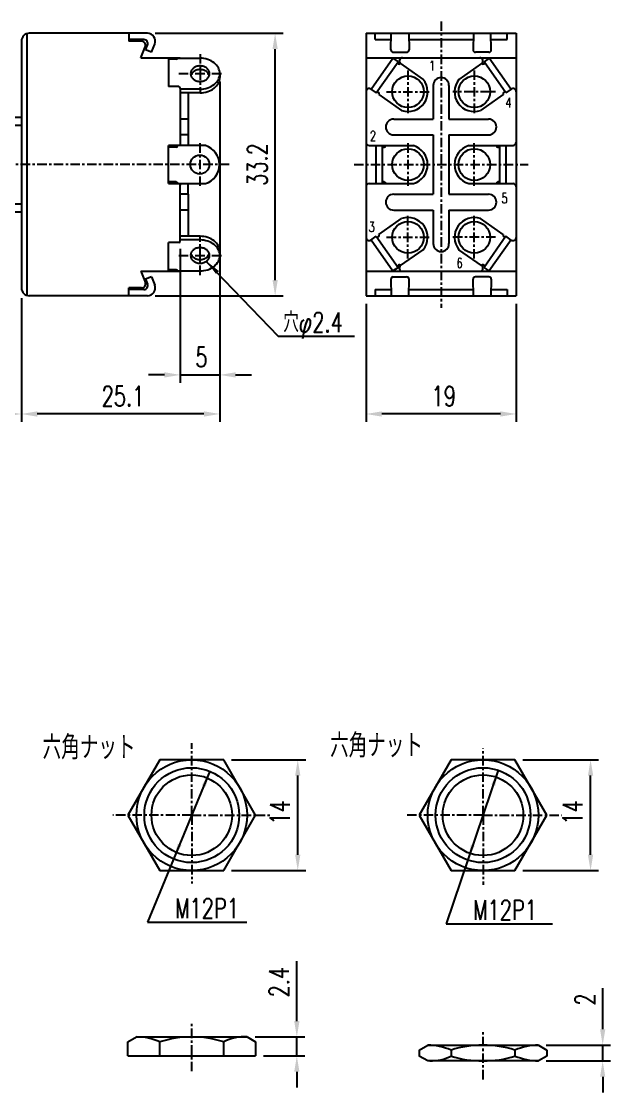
# Model space of a CAD drawing. Extents: x 10 to 170, y 35 to 182.
# Drawn here: x 95.5 to 170.1, y 34.7 to 170.2 of the extents above; entities that cross this region are included whole.
import ezdxf

# ---------------------------------------------------------------- set-up
doc = ezdxf.new("R2010")
doc.units = 0
doc.header["$LTSCALE"] = 0.2
doc.linetypes.add('CENTERX4', pattern=[10.5, 6, -1.5, 1.5, -1.5])
doc.layers.get('0').update_dxf_attribs({"linetype": 'CONTINUOUS'})
doc.layers.get('DEFPOINTS').update_dxf_attribs({"linetype": 'CONTINUOUS'})
for name, color, linetype in [('CENTER', 2, 'CENTERX4'), ('DIM', 4, 'CONTINUOUS'), ('GAIKEI', 7, 'CONTINUOUS')]:
    doc.layers.add(name, color=color, linetype=linetype)
doc.styles.get("Standard").update_dxf_attribs({"font": 'txt.shx', "width": 0.72, "bigfont": 'extfont.shx'})
doc.dimstyles.get("Standard").update_dxf_attribs({"dimscale": 2, "dimtxt": 1.25, "dimasz": 1, "dimexe": 0.5, "dimexo": 0.5, "dimgap": 0.5, "dimtad": 3, "dimcen": 0.09, "dimclrd": 256, "dimclre": 256, "dimazin": 3, "dimtfac": 0.8, "dimtmove": 0, "dimatfit": 3})

# ---------------------------------------------------------------- blocks, each defined once
blk = doc.blocks.new('*D4')
at = {"linetype": 'BYBLOCK'}
for p, q in [((130.366312, 43.741152), (130.366312, 51.341152)), ((125.072744, 41.741152), (131.366312, 41.741152)), ((130.366312, 39.341152), (130.366312, 41.741152)), ((126.155646, 39.341152), (131.366312, 39.341152)), ((130.366312, 37.341152), (130.366312, 35.341152))]:
    blk.add_line(p, q, dxfattribs=at)
for points in [[(130.032979, 43.741152), (130.699645, 43.741152), (130.366312, 41.741152)], [(130.032979, 37.341152), (130.699645, 37.341152), (130.366312, 39.341152)]]:
    blk.add_solid(points, dxfattribs=at)
at = {"layer": 'DEFPOINTS', "color": 0, "linetype": 'BYBLOCK'}
for p in [(124.072744, 41.741152), (130.366312, 41.741152), (125.155646, 39.341152)]:
    blk.add_point(p, dxfattribs=at)
at = {"color": 0, "linetype": 'BYBLOCK', "width": 0.72}
blk.add_text('2.4', height=2.5, rotation=90, dxfattribs=at).set_placement((129.366312, 46.741152))
blk = doc.blocks.new('*D7')
at = {"linetype": 'BYBLOCK'}
for p, q in [((122.114203, 76.785994), (131.484235, 76.785994)), ((130.484235, 64.785994), (130.484235, 74.785994)), ((122.114203, 62.785994), (131.484235, 62.785994))]:
    blk.add_line(p, q, dxfattribs=at)
for points in [[(130.150901, 74.785994), (130.817568, 74.785994), (130.484235, 76.785994)], [(130.150901, 64.785994), (130.817568, 64.785994), (130.484235, 62.785994)]]:
    blk.add_solid(points, dxfattribs=at)
at = {"layer": 'DEFPOINTS', "color": 0, "linetype": 'BYBLOCK'}
for p in [(121.114203, 76.785994), (130.484235, 76.785994), (121.114203, 62.785994)]:
    blk.add_point(p, dxfattribs=at)
at = {"color": 0, "linetype": 'BYBLOCK', "width": 0.72}
blk.add_text('14', height=2.5, rotation=90, dxfattribs=at).set_placement((129.484235, 68.585994))
blk = doc.blocks.new('*D8')
at = {"linetype": 'BYBLOCK'}
for p, q in [((158.964203, 76.785994), (168.528858, 76.785994)), ((167.528858, 64.785994), (167.528858, 74.785994)), ((158.964203, 62.785994), (168.528858, 62.785994))]:
    blk.add_line(p, q, dxfattribs=at)
for points in [[(167.195525, 74.785994), (167.862191, 74.785994), (167.528858, 76.785994)], [(167.195525, 64.785994), (167.862191, 64.785994), (167.528858, 62.785994)]]:
    blk.add_solid(points, dxfattribs=at)
at = {"layer": 'DEFPOINTS', "color": 0, "linetype": 'BYBLOCK'}
for p in [(157.964203, 76.785994), (167.528858, 76.785994), (157.964203, 62.785994)]:
    blk.add_point(p, dxfattribs=at)
at = {"color": 0, "linetype": 'BYBLOCK', "width": 0.72}
blk.add_text('14', height=2.5, rotation=90, dxfattribs=at).set_placement((166.528858, 68.585994))
blk = doc.blocks.new('*D10')
at = {"linetype": 'BYBLOCK'}
for p, q in [((83.517617, 145.360987), (83.517617, 119.518594)), ((95.517617, 135.160987), (95.517617, 119.518594)), ((93.517617, 120.518594), (85.517617, 120.518594))]:
    blk.add_line(p, q, dxfattribs=at)
for points in [[(85.517617, 120.851928), (85.517617, 120.185261), (83.517617, 120.518594)], [(93.517617, 120.851928), (93.517617, 120.185261), (95.517617, 120.518594)]]:
    blk.add_solid(points, dxfattribs=at)
at = {"layer": 'DEFPOINTS', "color": 0, "linetype": 'BYBLOCK'}
for p in [(83.517617, 146.360987), (95.517617, 136.160987), (83.517617, 120.518594)]:
    blk.add_point(p, dxfattribs=at)
at = {"color": 0, "linetype": 'BYBLOCK', "width": 0.72}
blk.add_text('12', height=2.5, dxfattribs=at).set_placement((88.317617, 121.518594))
blk = doc.blocks.new('*D12')
at = {"linetype": 'BYBLOCK'}
for p, q in [((112.451452, 168.660987), (128.617617, 168.660987)), ((127.617617, 137.460987), (127.617617, 166.660987)), ((112.451452, 135.460987), (128.617617, 135.460987))]:
    blk.add_line(p, q, dxfattribs=at)
for points in [[(127.284283, 166.660987), (127.95095, 166.660987), (127.617617, 168.660987)], [(127.284283, 137.460987), (127.95095, 137.460987), (127.617617, 135.460987)]]:
    blk.add_solid(points, dxfattribs=at)
at = {"layer": 'DEFPOINTS', "color": 0, "linetype": 'BYBLOCK'}
for p in [(111.451452, 168.660987), (127.617617, 168.660987), (111.451452, 135.460987)]:
    blk.add_point(p, dxfattribs=at)
at = {"color": 0, "linetype": 'BYBLOCK', "width": 0.72}
blk.add_text('33.2', height=2.5, rotation=90, dxfattribs=at).set_placement((126.617617, 149.360987))
blk = doc.blocks.new('*D13')
at = {"linetype": 'BYBLOCK'}
for p, q in [((139.117617, 134.460987), (139.117617, 119.518594)), ((158.117617, 134.460987), (158.117617, 119.518594)), ((156.117617, 120.518594), (141.117617, 120.518594))]:
    blk.add_line(p, q, dxfattribs=at)
for points in [[(141.117617, 120.851928), (141.117617, 120.185261), (139.117617, 120.518594)], [(156.117617, 120.851928), (156.117617, 120.185261), (158.117617, 120.518594)]]:
    blk.add_solid(points, dxfattribs=at)
at = {"layer": 'DEFPOINTS', "color": 0, "linetype": 'BYBLOCK'}
for p in [(139.117617, 135.460987), (158.117617, 135.460987), (139.117617, 120.518594)]:
    blk.add_point(p, dxfattribs=at)
at = {"color": 0, "linetype": 'BYBLOCK', "width": 0.72}
blk.add_text('19', height=2.5, dxfattribs=at).set_placement((147.417617, 121.518594))
blk = doc.blocks.new('*D14')
at = {"linetype": 'BYBLOCK'}
for p, q in [((120.617617, 162.555292), (120.617617, 124.460987)), ((115.617617, 141.403066), (115.617617, 124.460987)), ((113.617617, 125.460987), (111.617617, 125.460987)), ((115.617617, 125.460987), (120.617617, 125.460987)), ((122.617617, 125.460987), (124.617617, 125.460987))]:
    blk.add_line(p, q, dxfattribs=at)
for points in [[(113.617617, 125.79432), (113.617617, 125.127654), (115.617617, 125.460987)], [(122.617617, 125.79432), (122.617617, 125.127654), (120.617617, 125.460987)]]:
    blk.add_solid(points, dxfattribs=at)
at = {"layer": 'DEFPOINTS', "color": 0, "linetype": 'BYBLOCK'}
for p in [(120.617617, 163.555292), (115.617617, 142.403066), (120.617617, 125.460987)]:
    blk.add_point(p, dxfattribs=at)
at = {"color": 0, "linetype": 'BYBLOCK', "width": 0.72}
blk.add_text('5', height=2.5, dxfattribs=at).set_placement((117.517617, 126.460987))
blk = doc.blocks.new('*D15')
at = {"linetype": 'BYBLOCK'}
for p, q in [((120.617617, 139.566681), (120.617617, 119.518594)), ((95.517617, 135.160987), (95.517617, 119.518594)), ((118.617617, 120.518594), (97.517617, 120.518594))]:
    blk.add_line(p, q, dxfattribs=at)
for points in [[(97.517617, 120.851928), (97.517617, 120.185261), (95.517617, 120.518594)], [(118.617617, 120.851928), (118.617617, 120.185261), (120.617617, 120.518594)]]:
    blk.add_solid(points, dxfattribs=at)
at = {"layer": 'DEFPOINTS', "color": 0, "linetype": 'BYBLOCK'}
for p in [(120.617617, 140.566681), (95.517617, 136.160987), (95.517617, 120.518594)]:
    blk.add_point(p, dxfattribs=at)
at = {"color": 0, "linetype": 'BYBLOCK', "width": 0.72}
blk.add_text('25.1', height=2.5, dxfattribs=at).set_placement((105.667617, 121.518594))
blk = doc.blocks.new('*D20')
at = {"linetype": 'BYBLOCK'}
for p, q in [((169.063451, 42.707387), (169.063451, 47.907387)), ((161.922744, 40.707387), (170.063451, 40.707387)), ((169.063451, 38.707387), (169.063451, 40.707387)), ((161.922744, 38.707387), (170.063451, 38.707387)), ((169.063451, 36.707387), (169.063451, 34.707387))]:
    blk.add_line(p, q, dxfattribs=at)
for points in [[(168.730117, 42.707387), (169.396784, 42.707387), (169.063451, 40.707387)], [(168.730117, 36.707387), (169.396784, 36.707387), (169.063451, 38.707387)]]:
    blk.add_solid(points, dxfattribs=at)
at = {"layer": 'DEFPOINTS', "color": 0, "linetype": 'BYBLOCK'}
for p in [(160.922744, 40.707387, 0.001526), (169.063451, 40.707387), (160.922744, 38.707387, 0.001526)]:
    blk.add_point(p, dxfattribs=at)
at = {"color": 0, "linetype": 'BYBLOCK', "width": 0.72}
blk.add_text('2', height=2.5, rotation=90, dxfattribs=at).set_placement((168.063451, 45.707387))

msp = doc.modelspace()

# ---------------------------------------------------------------- linework, layer by layer
at = {"layer": 'CENTER'}
for p, q in [((148.617617, 170.160987, 0.001526), (148.617617, 133.960987, 0.001526)), ((118.117617, 166.038275, 0.001526), (118.117617, 161.07231, 0.001526)), ((144.417617, 163.960987, 0.001526), (144.417617, 158.560987, 0.001526)), ((152.817617, 163.960987, 0.001526), (152.817617, 158.560987, 0.001526)), ((115.417617, 163.555292, 0.001526), (120.817617, 163.555292, 0.001526)), ((141.717617, 161.260987, 0.001526), (147.117617, 161.260987, 0.001526)), ((154.817617, 161.260987, 0.001526), (150.117617, 161.260987, 0.001526)), ((155.517617, 161.260987, 0.001526), (154.817617, 161.260987, 0.001526)), ((118.092294, 154.760987, 0.001526), (118.092294, 149.360987, 0.001526)), ((144.417617, 154.760987, 0.001526), (144.417617, 149.360987, 0.001526)), ((152.817617, 149.360987, 0.001526), (152.817617, 154.760987, 0.001526)), ((121.820165, 152.060987, 0.001526), (66.017617, 152.060987, 0.001526)), ((137.617617, 152.060987, 0.001526), (159.617617, 152.060987, 0.001526)), ((144.417617, 140.160987, 0.001526), (144.417617, 145.560987, 0.001526)), ((152.817617, 140.160987, 0.001526), (152.817617, 145.560987, 0.001526)), ((118.117617, 138.083699, 0.001526), (118.117617, 143.049663, 0.001526)), ((141.717617, 142.860987, 0.001526), (147.117617, 142.860987, 0.001526)), ((155.517617, 142.860987, 0.001526), (150.117617, 142.860987, 0.001526)), ((115.417617, 140.566681, 0.001526), (120.817617, 140.566681, 0.001526)), ((117.072751, 69.785994, 0.001526), (117.072751, 78.874125, 0.001526)), ((153.922751, 69.785994, 0.001526), (153.922751, 78.237163, 0.001526)), ((117.072751, 69.785994, 0.001526), (107.066098, 69.785994, 0.001526)), ((117.072751, 69.785994, 0.001526), (125.155654, 69.785994, 0.001526)), ((117.072751, 69.785994, 0.001526), (117.072751, 61.132094, 0.001526)), ((125.155654, 69.785994, 0.001526), (127.059656, 69.785994, 0.001526)), ((153.922751, 69.785994, 0.001526), (144.296656, 69.785994, 0.001526)), ((153.922751, 69.785994, 0.001526), (153.922751, 60.984161, 0.001526)), ((153.922751, 69.785994, 0.001526), (163.839909, 69.785994, 0.001526)), ((117.072751, 37.396709, 0.001526), (117.072751, 43.685594, 0.001526)), ((153.922751, 36.362945, 0.001526), (153.922751, 42.65183, 0.001526))]:
    msp.add_line(p, q, dxfattribs=at)
at = {"layer": 'DIM'}
for p, q in [((119.365694, 75.330578, 0.001526), (111.47848, 56.258448, 0.001526)), ((155.855321, 75.466238, 0.001526), (149.247719, 56.045062, 0.001526)), ((111.47848, 56.258448, 0.001526), (124.041424, 56.258448, 0.001526)), ((149.247719, 56.045062, 0.001526), (162.721996, 56.045062, 0.001526))]:
    msp.add_line(p, q, dxfattribs=at)
at = {"layer": 'DIM', "flags": 128}
msp.add_lwpolyline([(118.881202, 139.808021), (128.0172, 130.362273), (137.682102, 130.362273)], dxfattribs=at)
at = {"layer": 'DIM'}
for points in [[(120.511875, 138.591641, 0.001526), (120.133351, 138.22553, 0.001526), (118.932167, 139.846173, 0.001526)], [(118.844699, 73.38176, 0.001526), (118.35806, 73.583008, 0.001526), (119.365694, 75.330578, 0.001526)], [(155.460404, 73.488014, 0.001526), (154.961858, 73.657633, 0.001526), (155.855321, 75.466238, 0.001526)], [(115.300802, 66.190229, 0.001526), (115.787441, 65.988981, 0.001526), (114.779807, 64.241411, 0.001526)], [(152.385098, 66.083974, 0.001526), (152.883643, 65.914356, 0.001526), (151.99018, 64.10575, 0.001526)]]:
    msp.add_solid(points, dxfattribs=at)
at = {"layer": 'GAIKEI', "linetype": 'CONTINUOUS'}
for p, q in [((96.217617, 168.614926, 0.001526), (96.217617, 135.507048, 0.001526)), ((111.451452, 168.660987, 0.001526), (96.517617, 168.660987, 0.001526)), ((109.117617, 168.660987, 0.001526), (109.117617, 167.660987, 0.001526)), ((139.117617, 168.660987, 0.001526), (158.117617, 168.660987, 0.001526)), ((139.117617, 168.660987, 0.001526), (139.117617, 135.460987, 0.001526)), ((140.267617, 167.860987, 0.001526), (140.267617, 168.660987, 0.001526)), ((142.273997, 166.567235, 0.001526), (142.317617, 168.660987, 0.001526)), ((144.517617, 168.660987, 0.001526), (144.561236, 166.567235, 0.001526)), ((152.717617, 168.660987, 0.001526), (152.673997, 166.567235, 0.001526)), ((154.961236, 166.567235, 0.001526), (154.917617, 168.660987, 0.001526)), ((156.967617, 167.860987, 0.001526), (156.967617, 168.660987, 0.001526)), ((158.117617, 168.660987, 0.001526), (158.117617, 135.460987, 0.001526)), ((95.517617, 167.660987, 0.001526), (95.517617, 136.160987, 0.001526)), ((111.009549, 167.860987, 0.001526), (109.117617, 167.860987, 0.001526)), ((110.717617, 167.660987, 0.001526), (109.117617, 167.660987, 0.001526)), ((110.617617, 165.560987, 0.001526), (111.198379, 167.023626, 0.001526)), ((111.227977, 166.556217, 0.001526), (111.474256, 167.176468, 0.001526)), ((111.971508, 166.260987, 0.001526), (112.380867, 167.291949, 0.001526)), ((140.267617, 167.860987, 0.001526), (142.30095, 167.860987, 0.001526)), ((144.534283, 167.860987, 0.001526), (152.70095, 167.860987, 0.001526)), ((154.934283, 167.860987, 0.001526), (156.967617, 167.860987, 0.001526)), ((110.617617, 165.560987, 0.001526), (114.117617, 165.560987, 0.001526)), ((111.971508, 166.260987, 0.001526), (111.227977, 166.556217, 0.001526)), ((114.117617, 165.560987, 0.001526), (115.617617, 165.560987, 0.001526)), ((114.117617, 165.560987, 0.001526), (114.117617, 161.918907, 0.001526)), ((115.117617, 165.381229, 0.001526), (114.117617, 165.381229, 0.001526)), ((115.317617, 165.510987, 0.001526), (115.617617, 165.510987, 0.001526)), ((115.617617, 165.560987, 0.001526), (115.617617, 165.510987, 0.001526)), ((115.617617, 165.510987, 0.001526), (117.117617, 165.510987, 0.001526)), ((117.117617, 165.510987, 0.001526), (118.117617, 165.510987, 0.001526)), ((139.117617, 165.560987, 0.001526), (158.117617, 165.560987, 0.001526)), ((139.764425, 161.589328, 0.001526), (142.517592, 165.521257, 0.001526)), ((142.517592, 165.521257, 0.001526), (143.172914, 165.062396, 0.001526)), ((142.573932, 166.260987, 0.001526), (144.261302, 166.260987, 0.001526)), ((154.661302, 166.260987, 0.001526), (152.973932, 166.260987, 0.001526)), ((154.717641, 165.521257, 0.001526), (154.06232, 165.062396, 0.001526)), ((157.487551, 161.565416, 0.001526), (154.717641, 165.521257, 0.001526)), ((140.419747, 161.130466, 0.001526), (143.172914, 165.062396, 0.001526)), ((143.222029, 164.783851, 0.001526), (143.058198, 164.898566, 0.001526)), ((143.50006, 164.833326, 0.001526), (146.367607, 162.825448, 0.001526)), ((153.735173, 164.833326, 0.001526), (150.867627, 162.825448, 0.001526)), ((154.013205, 164.783851, 0.001526), (154.177035, 164.898566, 0.001526)), ((156.815487, 161.130466, 0.001526), (154.06232, 165.062396, 0.001526)), ((120.617617, 163.555292, 0.001526), (120.617617, 163.086161, 0.001526)), ((115.417617, 161.918907, 0.001526), (114.117617, 161.918907, 0.001526)), ((115.617617, 161.718907, 0.001526), (115.617617, 154.460987, 0.001526)), ((118.117617, 161.589328, 0.001526), (115.617617, 161.589328, 0.001526)), ((139.747047, 161.601496, 0.001526), (140.419747, 161.130466, 0.001526)), ((140.698292, 161.179582, 0.001526), (140.534462, 161.294297, 0.001526)), ((147.617617, 162.060987, 0.001526), (147.617617, 157.810987, 0.001526)), ((149.617617, 162.060987, 0.001526), (149.617617, 157.810987, 0.001526)), ((156.536941, 161.179582, 0.001526), (156.700771, 161.294297, 0.001526)), ((157.488186, 161.601496, 0.001526), (156.815487, 161.130466, 0.001526)), ((118.117617, 161.130466, 0.001526), (115.617617, 161.130466, 0.001526)), ((116.617617, 161.130466, 0.001526), (116.617617, 154.460987, 0.001526)), ((140.747407, 160.901036, 0.001526), (143.61444, 158.893518, 0.001526)), ((156.487826, 160.901036, 0.001526), (153.620794, 158.893518, 0.001526)), ((93.517617, 158.060987, 0.001526), (95.517617, 158.060987, 0.001526)), ((116.617617, 157.810987, 0.001526), (115.617617, 157.810987, 0.001526)), ((142.617617, 157.810987, 0.001526), (147.617617, 157.810987, 0.001526)), ((149.617617, 157.810987, 0.001526), (154.617617, 157.810987, 0.001526)), ((93.517617, 157.060987, 0.001526), (95.517617, 157.060987, 0.001526)), ((116.617617, 155.810987, 0.001526), (115.617617, 155.810987, 0.001526)), ((142.617617, 155.810987, 0.001526), (147.617617, 155.810987, 0.001526)), ((147.617617, 155.810987, 0.001526), (147.617617, 148.310987, 0.001526)), ((149.617617, 155.810987, 0.001526), (149.617617, 148.310987, 0.001526)), ((149.617617, 155.810987, 0.001526), (154.617617, 155.810987, 0.001526)), ((114.917617, 154.460987, 0.001526), (114.117617, 154.460987, 0.001526)), ((114.117617, 154.260987, 0.001526), (114.117617, 154.460987, 0.001526)), ((114.917617, 154.260987, 0.001526), (114.917617, 154.460987, 0.001526)), ((118.792293, 154.460987, 0.001526), (114.917617, 154.460987, 0.001526)), ((139.517617, 154.460987, 0.001526), (145.117617, 154.460987, 0.001526)), ((140.417616, 149.660987, 0.001526), (140.417616, 154.460987, 0.001526)), ((141.217617, 149.660987, 0.001526), (141.217617, 154.460987, 0.001526)), ((152.117617, 154.460987, 0.001526), (157.717617, 154.460987, 0.001526)), ((156.017617, 154.460987, 0.001526), (156.017617, 149.660987, 0.001526)), ((156.817617, 154.460987, 0.001526), (156.817617, 149.660987, 0.001526)), ((114.117616, 149.860987, 0.001526), (114.117617, 154.260987, 0.001526)), ((114.917617, 154.260987, 0.001526), (114.117617, 154.260987, 0.001526)), ((115.092293, 154.260987, 0.001526), (114.917617, 154.260987, 0.001526)), ((141.217615, 154.260987, 0.001526), (141.417615, 154.260987, 0.001526)), ((155.817618, 154.260987, 0.001526), (156.017618, 154.260987, 0.001526)), ((114.917616, 149.860987, 0.001526), (114.117616, 149.860987, 0.001526)), ((114.117616, 149.660987, 0.001526), (114.117616, 149.860987, 0.001526)), ((114.117616, 149.660987, 0.001526), (114.917616, 149.660987, 0.001526)), ((114.917616, 149.789563, 0.001526), (114.917616, 149.860987, 0.001526)), ((115.092293, 149.860987, 0.001526), (114.917616, 149.860987, 0.001526)), ((114.917616, 149.660987, 0.001526), (114.917616, 149.789563, 0.001526)), ((114.917616, 149.660987, 0.001526), (115.589745, 149.660987, 0.001526)), ((115.589745, 149.660987, 0.001526), (118.792294, 149.660987, 0.001526)), ((115.617617, 149.660987, 0.001526), (115.617617, 149.460987, 0.001526)), ((115.617617, 142.403066, 0.001526), (115.617617, 149.660987, 0.001526)), ((116.617617, 148.310987, 0.001526), (116.617617, 149.660987, 0.001526)), ((139.517617, 149.660987, 0.001526), (145.117617, 149.660987, 0.001526)), ((141.417616, 149.860987, 0.001526), (141.217616, 149.860987, 0.001526)), ((152.117617, 149.660987, 0.001526), (157.717617, 149.660987, 0.001526)), ((156.017617, 149.860987, 0.001526), (155.817618, 149.860987, 0.001526)), ((116.617617, 148.310987, 0.001526), (115.617617, 148.310987, 0.001526)), ((116.617617, 148.310987, 0.001526), (116.617617, 142.991507, 0.001526)), ((142.617617, 148.310987, 0.001526), (147.617617, 148.310987, 0.001526)), ((149.617617, 148.310987, 0.001526), (154.617617, 148.310987, 0.001526)), ((95.517617, 147.060987, 0.001526), (93.517617, 147.060987, 0.001526)), ((116.617617, 146.310987, 0.001526), (115.617617, 146.310987, 0.001526)), ((142.617617, 146.310987, 0.001526), (147.617617, 146.310987, 0.001526)), ((147.617617, 146.310987, 0.001526), (147.617617, 142.060987, 0.001526)), ((149.617617, 146.310987, 0.001526), (154.617617, 146.310987, 0.001526)), ((149.617617, 146.310987, 0.001526), (149.617617, 142.060987, 0.001526)), ((95.517617, 146.060987, 0.001526), (93.517617, 146.060987, 0.001526)), ((140.747407, 143.220938, 0.001526), (143.61444, 145.228455, 0.001526)), ((156.487826, 143.220938, 0.001526), (153.620794, 145.228455, 0.001526)), ((116.617617, 142.991507, 0.001526), (115.617617, 142.991507, 0.001526)), ((118.117617, 142.532646, 0.001526), (115.617617, 142.532646, 0.001526)), ((118.117617, 142.991507, 0.001526), (116.617617, 142.991507, 0.001526)), ((139.747047, 142.520478, 0.001526), (140.419747, 142.991507, 0.001526)), ((139.764425, 142.532646, 0.001526), (142.517592, 138.600716, 0.001526)), ((140.419747, 142.991507, 0.001526), (143.172914, 139.059577, 0.001526)), ((140.698292, 142.942392, 0.001526), (140.534462, 142.827677, 0.001526)), ((156.815487, 142.991507, 0.001526), (154.06232, 139.059577, 0.001526)), ((157.487551, 142.556557, 0.001526), (154.717641, 138.600716, 0.001526)), ((156.536941, 142.942392, 0.001526), (156.700771, 142.827677, 0.001526)), ((157.488186, 142.520478, 0.001526), (156.815487, 142.991507, 0.001526)), ((114.117617, 138.560987, 0.001526), (114.117617, 142.203066, 0.001526)), ((115.417617, 142.203066, 0.001526), (114.117617, 142.203066, 0.001526)), ((120.617617, 140.566681, 0.001526), (120.617617, 141.035813, 0.001526)), ((143.50006, 139.288648, 0.001526), (146.367607, 141.296525, 0.001526)), ((153.735173, 139.288648, 0.001526), (150.867627, 141.296525, 0.001526)), ((110.617617, 138.560987, 0.001526), (114.117617, 138.560987, 0.001526)), ((110.617617, 138.560987, 0.001526), (111.198379, 137.098347, 0.001526)), ((115.117617, 138.740744, 0.001526), (114.117617, 138.740744, 0.001526)), ((114.117617, 138.560987, 0.001526), (115.617617, 138.560987, 0.001526)), ((115.317617, 138.610987, 0.001526), (115.617617, 138.610987, 0.001526)), ((115.617617, 138.610987, 0.001526), (117.117617, 138.610987, 0.001526)), ((115.617617, 138.560987, 0.001526), (115.617617, 138.610987, 0.001526)), ((117.117617, 138.610987, 0.001526), (118.117617, 138.610987, 0.001526)), ((139.117617, 138.560987, 0.001526), (158.117617, 138.560987, 0.001526)), ((142.517592, 138.600716, 0.001526), (143.172914, 139.059577, 0.001526)), ((143.222029, 139.338123, 0.001526), (143.058198, 139.223408, 0.001526)), ((154.013205, 139.338123, 0.001526), (154.177035, 139.223408, 0.001526)), ((154.717641, 138.600716, 0.001526), (154.06232, 139.059577, 0.001526)), ((111.971508, 137.860987, 0.001526), (111.227977, 137.565757, 0.001526)), ((111.227977, 137.565757, 0.001526), (111.474256, 136.945505, 0.001526)), ((111.971508, 137.860987, 0.001526), (112.380867, 136.830024, 0.001526)), ((142.273997, 137.554738, 0.001526), (142.317617, 135.460987, 0.001526)), ((142.573932, 137.860987, 0.001526), (144.261302, 137.860987, 0.001526)), ((144.517617, 135.460987, 0.001526), (144.561236, 137.554738, 0.001526)), ((152.717617, 135.460987, 0.001526), (152.673997, 137.554738, 0.001526)), ((154.661302, 137.860987, 0.001526), (152.973932, 137.860987, 0.001526)), ((154.961236, 137.554738, 0.001526), (154.917617, 135.460987, 0.001526)), ((111.451452, 135.460987, 0.001526), (96.517617, 135.460987, 0.001526)), ((109.117617, 135.460987, 0.001526), (109.117617, 136.460987, 0.001526)), ((110.717617, 136.460987, 0.001526), (109.117617, 136.460987, 0.001526)), ((111.009549, 136.260987, 0.001526), (109.117617, 136.260987, 0.001526)), ((139.117617, 135.460987, 0.001526), (158.117617, 135.460987, 0.001526)), ((140.267617, 136.260987, 0.001526), (140.267617, 135.460987, 0.001526)), ((140.267617, 136.260987, 0.001526), (142.30095, 136.260987, 0.001526)), ((144.534283, 136.260987, 0.001526), (152.70095, 136.260987, 0.001526)), ((154.934283, 136.260987, 0.001526), (156.967617, 136.260987, 0.001526)), ((156.967617, 136.260987, 0.001526), (156.967617, 135.460987, 0.001526)), ((113.031299, 76.785994, 0.001526), (108.989847, 69.785994, 0.001526)), ((121.114203, 76.785994, 0.001526), (113.031299, 76.785994, 0.001526)), ((125.155654, 69.785994, 0.001526), (121.114203, 76.785994, 0.001526)), ((149.881299, 76.785994, 0.001526), (145.839847, 69.785994, 0.001526)), ((157.964203, 76.785994, 0.001526), (149.881299, 76.785994, 0.001526)), ((162.005654, 69.785994, 0.001526), (157.964203, 76.785994, 0.001526)), ((108.989847, 69.785994, 0.001526), (113.031299, 62.785994, 0.001526)), ((121.114203, 62.785994, 0.001526), (125.155654, 69.785994, 0.001526)), ((145.839847, 69.785994, 0.001526), (149.881299, 62.785994, 0.001526)), ((157.964203, 62.785994, 0.001526), (162.005654, 69.785994, 0.001526)), ((113.031299, 62.785994, 0.001526), (121.114203, 62.785994, 0.001526)), ((149.881299, 62.785994, 0.001526), (157.964203, 62.785994, 0.001526)), ((108.989855, 41.115938, 0.001526), (110.072758, 41.741152, 0.001526)), ((108.989855, 39.341152, 0.001526), (108.989855, 41.115938, 0.001526)), ((110.072758, 41.741152, 0.001526), (124.072744, 41.741152, 0.001526)), ((113.031303, 39.341152, 0.001526), (113.031303, 41.115938, 0.001526)), ((121.114199, 39.341152, 0.001526), (121.114199, 41.115938, 0.001526)), ((124.072744, 41.741152, 0.001526), (125.155646, 41.115938, 0.001526)), ((125.155646, 41.115938, 0.001526), (125.155646, 39.341152, 0.001526)), ((145.839855, 40.082173, 0.001526), (146.922758, 40.707387, 0.001526)), ((146.922758, 40.707387, 0.001526), (160.922744, 40.707387, 0.001526)), ((160.922744, 40.707387, 0.001526), (162.005646, 40.082173, 0.001526)), ((108.989855, 39.341152, 0.001526), (113.031303, 39.341152, 0.001526)), ((113.031303, 39.341152, 0.001526), (121.114199, 39.341152, 0.001526)), ((121.114199, 39.341152, 0.001526), (125.155646, 39.341152, 0.001526)), ((145.839855, 40.082173, 0.001526), (145.839855, 39.332602, 0.001526)), ((146.922758, 38.707387, 0.001526), (145.839855, 39.332602, 0.001526)), ((149.881303, 40.082173, 0.001526), (149.881303, 39.332602, 0.001526)), ((157.964199, 40.082173, 0.001526), (157.964199, 39.332602, 0.001526)), ((162.005646, 39.332602, 0.001526), (160.922744, 38.707387, 0.001526)), ((162.005646, 40.082173, 0.001526), (162.005646, 39.332602, 0.001526)), ((160.922744, 38.707387, 0.001526), (146.922758, 38.707387, 0.001526))]:
    msp.add_line(p, q, dxfattribs=at)
for centre, radius in [((144.417617, 161.260987, 0.001526), 2), ((152.817617, 161.260987, 0.001526), 2), ((118.092293, 152.060987, 0.001526), 1.2), ((144.417617, 152.060987, 0.001526), 2), ((152.817617, 152.060987, 0.001526), 2), ((144.417617, 142.860987, 0.001526), 2), ((152.817617, 142.860987, 0.001526), 2), ((117.072751, 69.785994, 0.001526), 7), ((153.922751, 69.785994, 0.001526), 7), ((117.072751, 69.785994, 0.001526), 6), ((117.072751, 69.785994, 0.001526), 5.1), ((153.922751, 69.785994, 0.001526), 6), ((153.922751, 69.785994, 0.001526), 5.1)]:
    msp.add_circle(centre, radius, dxfattribs=at)
for centre, radius, start, end in [((96.517617, 167.660987, 0.001526), 1, 90, 180), ((111.451452, 167.660987, 0.001526), 1, 338.343738, 90), ((110.717617, 167.160987, 0.001526), 0.5, 344.054604, 90), ((111.009549, 167.360987, 0.001526), 0.5, 338.343738, 90), ((115.117617, 165.600241, 0.001526), 0.219012, 270, 335.950074), ((118.117613, 162.325064, 0.001526), 3.185923, 72.0461, 89.999928), ((118.313072, 162.928264, 0.001526), 2.551845, 51.964695, 72.046193), ((142.573932, 166.560987, 0.001526), 0.3, 178.806511, 270), ((143.72949, 165.160987, 0.001526), 0.4, 90, 235), ((144.261302, 166.560987, 0.001526), 0.3, 270, 1.193489), ((152.973932, 166.560987, 0.001526), 0.3, 178.806511, 270), ((153.505743, 165.160987, 0.001526), 0.4, 305, 90), ((154.661302, 166.560987, 0.001526), 0.3, 270, 1.193489), ((117.728374, 163.555292, 0.001526), 0.810758, 153.176009, 179.999971), ((117.916305, 163.460263, 0.001526), 1.021348, 129.322746, 153.176022), ((118.038231, 162.852553, 0.001526), 1.213759, 108.742264, 129.322643), ((118.038234, 163.311415, 0.001526), 1.21376, 108.742379, 129.322759), ((118.117616, 163.077444, 0.001526), 1.460831, 89.999992, 108.742177), ((118.117619, 162.618583, 0.001526), 1.460831, 90.000111, 108.742296), ((118.117617, 163.077444, 0.001526), 1.460831, 71.257823, 90.000008), ((118.117614, 162.618583, 0.001526), 1.460831, 71.257704, 89.999889), ((118.196999, 163.311415, 0.001526), 1.21376, 50.677241, 71.257621), ((118.197002, 162.852553, 0.001526), 1.213759, 50.677357, 71.257736), ((118.318928, 163.460263, 0.001526), 1.021348, 26.823978, 50.677254), ((118.506859, 163.555292, 0.001526), 0.810758, 0.000029, 26.823991), ((118.612772, 163.311374, 0.001526), 2.065436, 27.901088, 51.96473), ((119.073426, 163.555291, 0.001526), 1.544191, 0.000051, 27.901028), ((143.336744, 164.947681, 0.001526), 0.2, 235, 325), ((153.898489, 164.947681, 0.001526), 0.2, 215, 305), ((117.728372, 163.555293, 0.001526), 0.810756, 180.000064, 206.824026), ((117.728371, 163.096432, 0.001526), 0.810755, 153.175987, 163.561639), ((117.916305, 163.001402, 0.001526), 1.021348, 129.322746, 153.176022), ((117.916305, 163.650323, 0.001526), 1.021348, 206.823978, 230.677254), ((118.038234, 163.79917, 0.001526), 1.21376, 230.677241, 251.257621), ((118.117616, 164.033141, 0.001526), 1.460831, 251.257823, 270.000008), ((118.117617, 164.033141, 0.001526), 1.460831, 269.999992, 288.742177), ((118.196999, 163.79917, 0.001526), 1.21376, 288.742379, 309.322759), ((118.318928, 163.001402, 0.001526), 1.021348, 26.823978, 50.677254), ((118.318928, 163.650323, 0.001526), 1.021348, 309.322746, 333.176022), ((118.506861, 163.555293, 0.001526), 0.810756, 333.175974, 359.999936), ((118.506862, 163.096432, 0.001526), 0.810755, 16.438361, 26.824013), ((118.612772, 163.799211, 0.001526), 2.065436, 308.03527, 332.098912), ((119.073428, 163.555294, 0.001526), 1.544189, 332.098954, 359.999931), ((119.073428, 163.086163, 0.001526), 1.544189, 332.098954, 359.999931), ((144.417617, 161.260987, 0.001526), 2.5, 251.260205, 38.739795), ((148.617617, 162.060987, 0.001526), 1, 0, 180), ((152.817617, 161.260987, 0.001526), 2.5, 141.260205, 288.739795), ((115.417617, 161.718907, 0.001526), 0.2, 0, 90), ((118.117616, 164.78552, 0.001526), 3.185922, 270.000015, 287.953843), ((118.117613, 164.316389, 0.001526), 3.185923, 270.000072, 287.9539), ((118.313069, 164.182321, 0.001526), 2.551847, 287.953863, 308.035362), ((118.313072, 163.713189, 0.001526), 2.551845, 287.953807, 308.035305), ((118.61277, 163.330079, 0.001526), 2.065438, 308.035313, 332.098954), ((139.517617, 161.273835, 0.001526), 0.4, 55, 180), ((157.717617, 161.273835, 0.001526), 0.4, 0, 125), ((140.583577, 161.015751, 0.001526), 0.2, 325, 55), ((156.651656, 161.015751, 0.001526), 0.2, 125, 215), ((142.617617, 156.810987, 0.001526), 1, 90, 270), ((154.617617, 156.810987, 0.001526), 1, 270, 90), ((115.092293, 154.460987, 0.001526), 0.2, 270, 0), ((118.092293, 152.060987, 0.001526), 2.5, 286.260205, 73.739795), ((139.517617, 154.860987, 0.001526), 0.4, 180, 270), ((141.417615, 154.460987, 0.001526), 0.2, 270.000019, 0.000019), ((144.417617, 152.060987, 0.001526), 2.5, 286.260205, 73.739795), ((152.817617, 152.060987, 0.001526), 2.5, 106.260205, 253.739795), ((155.817618, 154.460987, 0.001526), 0.2, 179.999981, 269.999981), ((157.717617, 154.860987, 0.001526), 0.4, 270, 0), ((115.092293, 149.660987, 0.001526), 0.2, 0, 90), ((139.517617, 149.260987, 0.001526), 0.4, 90, 180), ((141.417616, 149.660987, 0.001526), 0.2, 0, 90), ((155.817617, 149.660987, 0.001526), 0.2, 90, 180), ((157.717617, 149.260987, 0.001526), 0.4, 0, 90), ((142.617617, 147.310987, 0.001526), 1, 90, 270), ((154.617617, 147.310987, 0.001526), 1, 270, 90), ((144.417617, 142.860987, 0.001526), 2.5, 321.260205, 108.739795), ((152.817617, 142.860987, 0.001526), 2.5, 71.260205, 218.739795), ((115.417617, 142.403066, 0.001526), 0.2, 270, 0), ((118.117616, 139.805585, 0.001526), 3.185922, 72.046157, 89.999985), ((118.117616, 139.336453, 0.001526), 3.185922, 72.046157, 89.999985), ((118.313069, 140.408784, 0.001526), 2.551847, 51.964638, 72.046137), ((118.313072, 139.939653, 0.001526), 2.551845, 51.964695, 72.046193), ((118.612772, 140.791894, 0.001526), 2.065436, 27.901088, 51.96473), ((139.517617, 142.848139, 0.001526), 0.4, 180, 305), ((140.583577, 143.106222, 0.001526), 0.2, 305, 35), ((156.651656, 143.106222, 0.001526), 0.2, 145, 235), ((157.717617, 142.848139, 0.001526), 0.4, 235, 0), ((117.728374, 140.566681, 0.001526), 0.810758, 153.176009, 179.999971), ((117.916305, 140.471652, 0.001526), 1.021348, 129.322746, 153.176022), ((118.038231, 140.322803, 0.001526), 1.213759, 108.742264, 129.322643), ((118.117616, 140.088832, 0.001526), 1.460831, 89.999992, 108.742177), ((118.117617, 140.088832, 0.001526), 1.460831, 71.257823, 90.000008), ((118.197002, 140.322803, 0.001526), 1.213759, 50.677357, 71.257736), ((118.318928, 140.471652, 0.001526), 1.021348, 26.823978, 50.677254), ((118.506859, 140.566681, 0.001526), 0.810758, 0.000029, 26.823991), ((118.61277, 140.322763, 0.001526), 2.065438, 27.901046, 51.964687), ((119.073428, 141.035811, 0.001526), 1.544189, 0.000069, 27.901046), ((119.073428, 140.566679, 0.001526), 1.544189, 0.000069, 27.901046), ((148.617617, 142.060987, 0.001526), 1, 180, 0), ((117.728374, 140.566681, 0.001526), 0.810758, 180.000029, 206.823991), ((117.728371, 141.025542, 0.001526), 0.810755, 196.438361, 206.824013), ((117.916305, 141.120573, 0.001526), 1.021348, 206.823978, 230.677254), ((117.916305, 140.661711, 0.001526), 1.021348, 206.823978, 230.677254), ((118.038231, 140.810559, 0.001526), 1.213759, 230.677357, 251.257736), ((118.038234, 141.26942, 0.001526), 1.21376, 230.677241, 251.257621), ((118.117616, 141.503391, 0.001526), 1.460831, 251.257823, 270.000008), ((118.117616, 141.04453, 0.001526), 1.460831, 251.257823, 270.000008), ((118.117617, 141.503391, 0.001526), 1.460831, 269.999992, 288.742177), ((118.117617, 141.04453, 0.001526), 1.460831, 269.999992, 288.742177), ((118.196999, 141.26942, 0.001526), 1.21376, 288.742379, 309.322759), ((118.197002, 140.810559, 0.001526), 1.213759, 288.742264, 309.322643), ((118.318928, 141.120573, 0.001526), 1.021348, 309.322746, 333.176022), ((118.318928, 140.661711, 0.001526), 1.021348, 309.322746, 333.176022), ((118.506862, 141.025542, 0.001526), 0.810755, 333.175987, 343.561639), ((118.506859, 140.566681, 0.001526), 0.810758, 333.176009, 359.999971), ((118.61277, 140.810599, 0.001526), 2.065438, 308.035313, 332.098954), ((119.073428, 140.566683, 0.001526), 1.544189, 332.098954, 359.999931), ((115.117617, 138.521732, 0.001526), 0.219012, 24.049926, 90), ((118.117616, 141.796909, 0.001526), 3.185922, 270.000015, 287.953843), ((118.313072, 141.193709, 0.001526), 2.551845, 287.953807, 308.035305), ((143.336744, 139.174293, 0.001526), 0.2, 35, 125), ((143.72949, 138.960987, 0.001526), 0.4, 125, 270), ((153.505743, 138.960987, 0.001526), 0.4, 270, 55), ((153.898489, 139.174293, 0.001526), 0.2, 55, 145), ((110.717617, 136.960987, 0.001526), 0.5, 270, 15.945396), ((111.009549, 136.760987, 0.001526), 0.5, 270, 21.656262), ((111.451452, 136.460987, 0.001526), 1, 270, 21.656262), ((142.573932, 137.560987, 0.001526), 0.3, 90, 181.193489), ((144.261302, 137.560987, 0.001526), 0.3, 358.806511, 90), ((152.973932, 137.560987, 0.001526), 0.3, 90, 181.193489), ((154.661302, 137.560987, 0.001526), 0.3, 358.806511, 90), ((96.517617, 136.460987, 0.001526), 1, 180, 270), ((117.072751, 28.36638, 0.001526), 13.374772, 72.412046, 107.587954), ((153.922751, 27.332616, 0.001526), 13.374772, 72.412046, 107.587954), ((153.922751, 52.082159, 0.001526), 13.374772, 252.412046, 287.587954)]:
    msp.add_arc(centre, radius, start, end, dxfattribs=at)
at = {"layer": 'GAIKEI'}
for centre, radius, start, end in [((110.094719, 34.532474, 0.001526), 7.208711, 65.960522, 90.174552), ((123.669402, 36.337187, 0.001526), 5.418997, 85.731463, 118.133462), ((146.681513, 32.253208, 0.001526), 8.457621, 67.769594, 88.36548), ((161.062327, 32.734272, 0.001526), 7.974337, 91.00296, 112.861966), ((147.409134, 44.129017, 0.001526), 5.396037, 267.758592, 297.267487), ((161.273137, 47.678069, 0.001526), 8.977522, 248.371904, 267.763171)]:
    msp.add_arc(centre, radius, start, end, dxfattribs=at)

# ---------------------------------------------------------------- texts
at = {"layer": 'DIM'}
for s, height, width, p in [('穴φ2.4', 2.5, 0.72, (128.638086, 130.861762, 0.001526)), ('六角ナット', 3, 0.712, (98.202803, 76.857633, 0.001526)), ('六角ナット', 3, 0.712, (134.573835, 77.090751, 0.001526)), ('M12P1', 2.5, 0.72, (114.937351, 56.758448, 0.001526)), ('M12P1', 2.5, 0.72, (152.651122, 56.545062, 0.001526))]:
    msp.add_text(s, height=height, dxfattribs=dict(at, width=width)).set_placement(p)
at = {"layer": 'GAIKEI', "width": 0.72}
for s, p in [('1', (147.092677, 163.947261, 0.000763)), ('4', (156.752541, 159.267617, 0.000763)), ('2', (139.619837, 155.055058, 0.000763)), ('5', (156.256204, 147.174186, 0.000763)), ('3', (139.449623, 143.555558, 0.000763)), ('6', (150.56877, 138.994227, 0.000763))]:
    msp.add_text(s, height=1.25, dxfattribs=at).set_placement(p)

# ---------------------------------------------------------------- dimensions: what is measured, and where the dimension line sits
at = {"layer": 'DIM'}
for p1, p2, distance, picture, middle in [((111.451452, 135.460987, 0.001526), (111.451452, 168.660987, 0.001526), -16.166165, '*D12', (125.367617, 152.060987, 0.001526)), ((158.117617, 135.460987, 0.001526), (139.117617, 135.460987, 0.001526), 14.942393, '*D13', (148.617617, 122.768594, 0.001526))]:
    dim = msp.add_aligned_dim(p1=p1, p2=p2, distance=distance, dimstyle='Standard', override={"dimscale": 2}, dxfattribs=at)
    dim.commit()
    dim.dimension.update_dxf_attribs({"geometry": picture, "text_midpoint": middle})
for base, p1, p2, picture, middle in [((120.617617, 125.460987, 0.001526), (115.617617, 142.403066, 0.001526), (120.617617, 163.555292, 0.001526), '*D14', (118.117617, 127.710987, 0.001526)), ((83.517617, 120.518594, 0.001526), (95.517617, 136.160987, 0.001526), (83.517617, 146.360987, 0.001526), '*D10', (89.517617, 122.768594, 0.001526)), ((95.517617, 120.518594, 0.001526), (120.617617, 140.566681, 0.001526), (95.517617, 136.160987, 0.001526), '*D15', (108.067617, 122.768594, 0.001526))]:
    dim = msp.add_linear_dim(base=base, p1=p1, p2=p2, dimstyle='Standard', override={"dimscale": 2}, dxfattribs=at)
    dim.commit()
    dim.dimension.update_dxf_attribs({"geometry": picture, "text_midpoint": middle})
for base, p1, p2, picture, middle in [((130.484235, 76.785994, 0.001526), (121.114203, 62.785994, 0.001526), (121.114203, 76.785994, 0.001526), '*D7', (128.234235, 69.785994, 0.001526)), ((167.528858, 76.785994, 0.001526), (157.964203, 62.785994, 0.001526), (157.964203, 76.785994, 0.001526), '*D8', (165.278858, 69.785994, 0.001526))]:
    dim = msp.add_linear_dim(base=base, p1=p1, p2=p2, angle=90, dimstyle='Standard', override={"dimscale": 2}, dxfattribs=at)
    dim.commit()
    dim.dimension.update_dxf_attribs({"geometry": picture, "text_midpoint": middle})
dim = msp.add_linear_dim(base=(130.366312, 41.741152, 0.001526), p1=(125.155646, 39.341152, 0.001526), p2=(124.072744, 41.741152, 0.001526), angle=90, dimstyle='Standard', override={"dimscale": 2}, dxfattribs=at)
dim.commit()
dim.dimension.update_dxf_attribs({"geometry": '*D4', "text_midpoint": (130.366312, 48.541152, 0.001526), "dimtype": 128})
dim = msp.add_linear_dim(base=(169.063451, 40.707387), p1=(160.922744, 38.707387, 0.001526), p2=(160.922744, 40.707387, 0.001526), angle=90, dimstyle='Standard', dxfattribs=at)
dim.commit()
dim.dimension.update_dxf_attribs({"geometry": '*D20', "text_midpoint": (166.813451, 46.307387)})

doc.saveas('drawing.dxf')
